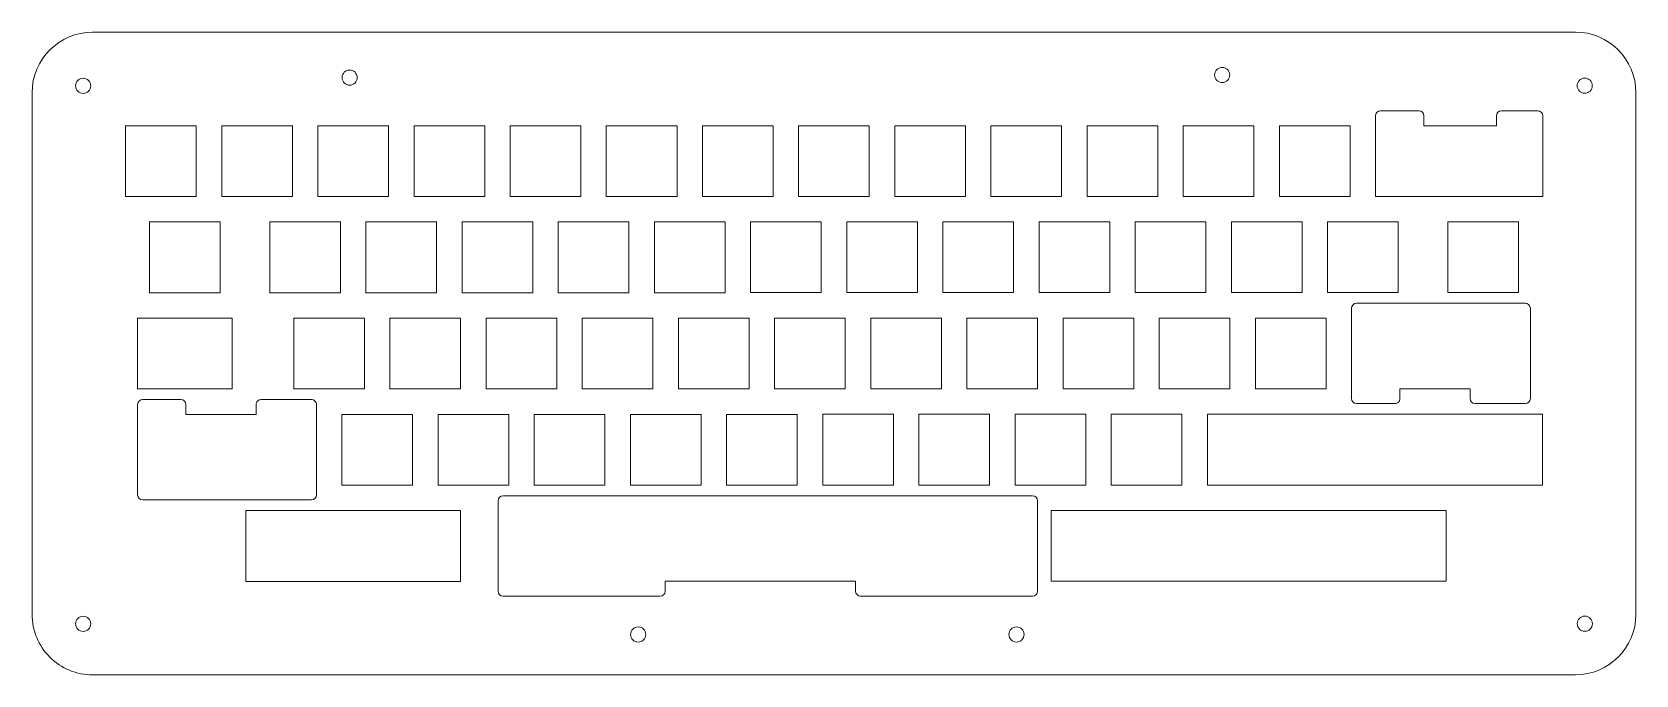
# Model space of a CAD drawing. Extents: x 60 to 378, y -140 to -13.
import ezdxf

# ---------------------------------------------------------------- set-up
doc = ezdxf.new("R2010")
doc.units = 0
doc.layers.get('0').update_dxf_attribs({"lineweight": 0})

msp = doc.modelspace()

# ---------------------------------------------------------------- linework, layer by layer
for p, q in [((72.2, -12.57), (365.95, -12.55)), ((60.2, -24.57), (60.2, -127.82)), ((377.95, -127.8), (377.95, -24.55)), ((327.37, -28.14), (334.95, -28.14)), ((351.3, -28.14), (358.49, -28.14)), ((326.37, -31.08), (326.37, -29.14)), ((326.37, -31.08), (326.37, -45.08)), ((335.95, -29.14), (335.95, -31.08)), ((335.95, -31.08), (350.3, -31.08)), ((350.3, -31.08), (350.3, -29.14)), ((359.49, -29.14), (359.49, -31.08)), ((359.49, -31.08), (359.49, -45.08)), ((326.37, -45.08), (359.49, -45.08)), ((316.85, -50.13), (316.85, -64.13)), ((330.85, -50.13), (316.85, -50.13)), ((330.85, -64.13), (330.85, -50.13)), ((316.85, -64.13), (330.85, -64.13)), ((322.61, -66.24), (356.04, -66.24)), ((321.61, -69.18), (321.61, -67.24)), ((321.61, -83.18), (321.61, -69.18)), ((357.04, -67.24), (357.04, -69.18)), ((357.04, -69.18), (357.04, -83.18)), ((82.11, -85.31), (89.68, -85.31)), ((105.58, -85.31), (115.54, -85.31)), ((321.61, -85.12), (321.61, -83.18)), ((331.19, -83.18), (331.19, -85.12)), ((331.19, -83.18), (345.09, -83.18)), ((345.09, -85.12), (345.09, -83.18)), ((357.04, -85.12), (357.04, -83.18)), ((81.11, -88.25), (81.11, -86.31)), ((81.11, -102.25), (81.11, -88.25)), ((90.68, -86.31), (90.68, -88.25)), ((90.68, -88.25), (104.58, -88.25)), ((104.58, -88.25), (104.58, -86.31)), ((116.54, -86.31), (116.54, -88.25)), ((116.54, -88.25), (116.54, -102.25)), ((178.74, -102.25), (178.74, -88.25)), ((178.74, -88.25), (192.74, -88.25)), ((192.74, -88.25), (192.74, -102.25)), ((197.79, -102.25), (197.79, -88.25)), ((197.79, -88.25), (211.79, -88.25)), ((211.79, -88.25), (211.79, -102.25)), ((216.84, -102.23), (216.84, -88.23)), ((216.84, -88.23), (230.84, -88.23)), ((230.84, -88.23), (230.84, -102.23)), ((235.89, -102.23), (235.89, -88.23)), ((235.89, -88.23), (249.89, -88.23)), ((249.89, -88.23), (249.89, -102.23)), ((254.94, -102.23), (254.94, -88.23)), ((254.94, -88.23), (268.94, -88.23)), ((268.94, -88.23), (268.94, -102.23)), ((293.04, -102.23), (293.04, -88.23)), ((293.04, -88.23), (359.42, -88.23)), ((322.61, -86.12), (330.19, -86.12)), ((346.09, -86.12), (356.04, -86.12)), ((359.42, -102.23), (359.42, -88.23)), ((81.11, -104.19), (81.11, -102.25)), ((116.54, -104.19), (116.54, -102.25)), ((153.54, -104.36), (258.41, -104.34)), ((192.74, -102.25), (178.74, -102.25)), ((197.79, -102.25), (211.79, -102.25)), ((230.84, -102.23), (216.84, -102.23)), ((249.89, -102.23), (235.89, -102.23)), ((268.94, -102.23), (254.94, -102.23)), ((293.04, -102.23), (359.42, -102.23)), ((82.11, -105.19), (115.54, -105.19)), ((102.54, -121.3), (102.54, -107.3)), ((102.54, -107.3), (145.11, -107.3)), ((145.11, -107.3), (145.11, -121.3)), ((152.54, -105.36), (152.54, -107.3)), ((152.54, -107.3), (152.54, -121.3)), ((259.41, -107.28), (259.41, -105.34)), ((259.41, -121.28), (259.41, -107.28)), ((262.08, -107.28), (262.08, -121.28)), ((262.08, -107.28), (340.37, -107.28)), ((340.37, -121.28), (340.37, -107.28)), ((102.54, -121.3), (145.11, -121.3)), ((152.54, -121.3), (152.54, -123.24)), ((185.64, -121.29), (223.35, -121.29)), ((185.64, -123.23), (185.64, -121.29)), ((223.35, -121.29), (223.35, -123.23)), ((259.41, -123.22), (259.41, -121.28)), ((262.08, -121.28), (340.37, -121.28)), ((153.54, -124.24), (184.64, -124.23)), ((224.35, -124.23), (258.41, -124.22)), ((72.2, -139.82), (365.95, -139.8))]:
    msp.add_line(p, q)
for points in [[(78.72, -45.1), (92.73, -45.1), (92.73, -31.1), (78.72, -31.1)], [(97.77, -31.1), (97.77, -45.1), (111.78, -45.1), (111.78, -31.1)], [(116.82, -31.1), (116.82, -45.1), (130.83, -45.1), (130.83, -31.1)], [(135.87, -31.1), (135.87, -45.1), (149.88, -45.1), (149.88, -31.1)], [(168.93, -45.1), (168.93, -31.1), (154.92, -31.1), (154.92, -45.1)], [(173.97, -45.1), (187.98, -45.1), (187.98, -31.1), (173.97, -31.1)], [(193.02, -31.1), (193.02, -45.1), (207.03, -45.1), (207.03, -31.1)], [(212.07, -45.08), (226.07, -45.08), (226.07, -31.08), (212.07, -31.08)], [(245.12, -31.08), (231.12, -31.08), (231.12, -45.08), (245.12, -45.08)], [(250.17, -31.08), (250.17, -45.08), (264.17, -45.08), (264.17, -31.08)], [(283.22, -31.08), (269.22, -31.08), (269.22, -45.08), (283.22, -45.08)], [(288.27, -31.08), (288.27, -45.08), (302.27, -45.08), (302.27, -31.08)], [(321.32, -45.08), (321.32, -31.08), (307.32, -31.08), (307.32, -45.08)], [(83.49, -50.15), (83.49, -64.15), (97.49, -64.15), (97.49, -50.15)], [(107.3, -50.15), (107.3, -64.15), (121.3, -64.15), (121.3, -50.15)], [(126.35, -50.15), (126.35, -64.15), (140.35, -64.15), (140.35, -50.15)], [(145.4, -50.15), (145.4, -64.15), (159.4, -64.15), (159.4, -50.15)], [(178.45, -64.15), (178.45, -50.15), (164.45, -50.15), (164.45, -64.15)], [(183.5, -50.15), (183.5, -64.15), (197.5, -64.15), (197.5, -50.15)], [(202.55, -64.13), (216.55, -64.13), (216.55, -50.13), (202.55, -50.13)], [(221.6, -50.13), (221.6, -64.13), (235.6, -64.13), (235.6, -50.13)], [(254.65, -64.13), (254.65, -50.13), (240.65, -50.13), (240.65, -64.13)], [(273.7, -50.13), (259.7, -50.13), (259.7, -64.13), (273.7, -64.13)], [(292.75, -64.13), (292.75, -50.13), (278.75, -50.13), (278.75, -64.13)], [(311.8, -64.13), (311.8, -50.13), (297.8, -50.13), (297.8, -64.13)], [(354.66, -64.13), (354.66, -50.13), (340.66, -50.13), (340.66, -64.13)], [(81.11, -83.2), (99.87, -83.2), (99.87, -69.2), (81.11, -69.2)], [(126.06, -83.2), (126.06, -69.2), (112.06, -69.2), (112.06, -83.2)], [(145.11, -69.2), (131.11, -69.2), (131.11, -83.2), (145.11, -83.2)], [(164.16, -83.2), (164.16, -69.2), (150.16, -69.2), (150.16, -83.2)], [(169.21, -83.2), (183.21, -83.2), (183.21, -69.2), (169.21, -69.2)], [(202.26, -83.2), (202.26, -69.2), (188.26, -69.2), (188.26, -83.2)], [(207.31, -69.18), (207.31, -83.18), (221.31, -83.18), (221.31, -69.18)], [(226.36, -83.18), (240.36, -83.18), (240.36, -69.18), (226.36, -69.18)], [(259.41, -69.18), (245.41, -69.18), (245.41, -83.18), (259.41, -83.18)], [(278.46, -83.18), (278.46, -69.18), (264.46, -69.18), (264.46, -83.18)], [(297.51, -69.18), (283.51, -69.18), (283.51, -83.18), (297.51, -83.18)], [(316.56, -69.18), (302.56, -69.18), (302.56, -83.18), (316.56, -83.18)], [(121.59, -88.25), (121.59, -102.25), (135.59, -102.25), (135.59, -88.25)], [(140.64, -88.25), (140.64, -102.25), (154.64, -102.25), (154.64, -88.25)], [(159.69, -102.25), (173.69, -102.25), (173.69, -88.25), (159.69, -88.25)], [(273.99, -102.23), (287.99, -102.23), (287.99, -88.23), (273.99, -88.23)]]:
    msp.add_lwpolyline(points, close=True)
for centre in [(70.32, -23.18), (123.12, -21.56), (295.99, -21.05), (367.81, -23.16), (70.33, -129.7), (367.83, -129.69), (180.28, -131.83), (255.22, -131.81)]:
    msp.add_circle(centre, 1.5)
for centre, radius, start, end in [((72.2, -24.57), 12, 90.0089, 180), ((365.95, -24.55), 12, 0, 90), ((327.37, -29.14), 1, 90.0002, 179.9998), ((334.95, -29.14), 1, 0, 89.9997), ((351.3, -29.14), 1, 90, 180), ((358.49, -29.14), 1, 0, 90), ((322.61, -67.24), 1, 90, 180), ((356.04, -67.24), 1, 0.0004, 89.9998), ((82.11, -86.31), 1, 90, 180), ((89.68, -86.31), 1, 0, 90), ((105.58, -86.31), 1, 89.9998, 180.0002), ((115.54, -86.31), 1, 0, 90), ((322.61, -85.12), 1, 180, 270), ((330.19, -85.12), 1, 269.9998, 0.0002), ((346.09, -85.12), 1, 180, 270), ((356.04, -85.12), 1, 270, 360), ((82.11, -104.19), 1, 180, 270), ((115.54, -104.19), 1, 270, 360), ((153.54, -105.36), 1, 90, 180), ((258.41, -105.34), 1, 360, 89.9999), ((153.54, -123.24), 1, 180, 269.9999), ((184.64, -123.23), 1, 270, 0), ((224.35, -123.23), 1, 180, 269.9999), ((258.41, -123.22), 1, 270, 0), ((72.2, -127.82), 12, 180, 270.0119), ((365.95, -127.8), 12, 270, 0)]:
    msp.add_arc(centre, radius, start, end)

doc.saveas('drawing.dxf')
